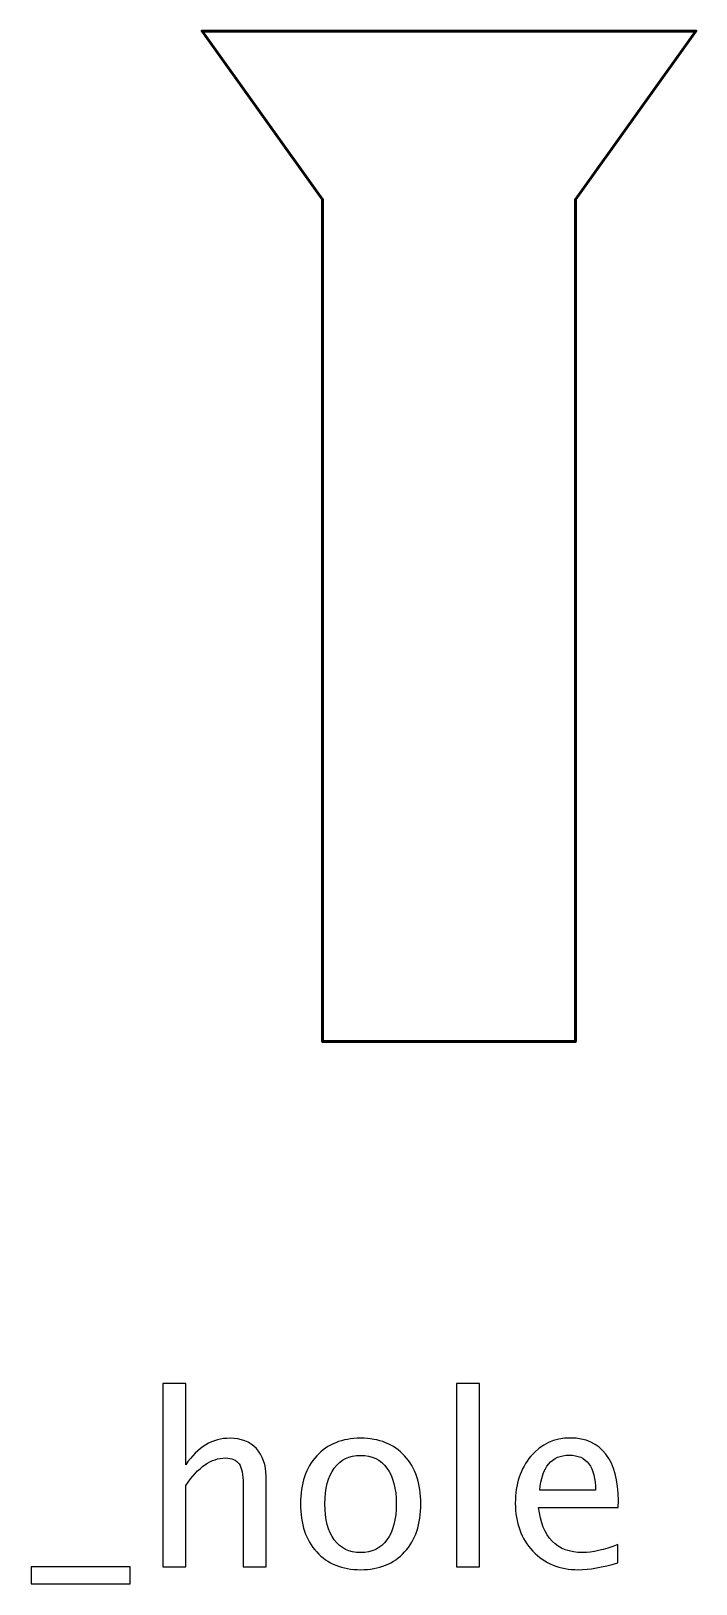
# Model space of a CAD drawing. Header units: centimetres. Extents: x -2.44 to 2.44, y -1.72 to 2.71.
# Drawn here: x 0.254 to 1.043, y -0.494 to 1.35 of the extents above; entities that cross this region are included whole.
import ezdxf

# ---------------------------------------------------------------- set-up
doc = ezdxf.new("R2010")
doc.units = ezdxf.units.CM
doc.header["$MEASUREMENT"] = 0
doc.layers.add('Layer 1', color=7, linetype='Continuous')

msp = doc.modelspace()

# ---------------------------------------------------------------- linework, layer by layer
at = {"layer": 'Layer 1', "lineweight": 53}
msp.add_open_spline([(0.6, 1.35), (0.6, 1.35), (0.9, 1.35), (0.9, 1.35), (0.9, 1.35), (0.9, 1.35), (1.043, 1.35), (1.043, 1.35), (1.043, 1.35), (1.043, 1.35), (0.9, 1.15), (0.9, 1.15), (0.9, 1.15), (0.9, 1.15), (0.9, 0.15), (0.9, 0.15), (0.9, 0.15), (0.9, 0.15), (0.6, 0.15), (0.6, 0.15), (0.6, 0.15), (0.6, 0.15), (0.6, 1.15), (0.6, 1.15), (0.6, 1.15), (0.6, 1.15), (0.457, 1.35), (0.457, 1.35), (0.457, 1.35), (0.457, 1.35), (0.6, 1.35), (0.6, 1.35)], degree=3, knots=[0, 0, 0, 0, 0.1111111, 0.1111111, 0.1111111, 0.1111111, 0.2222222, 0.2222222, 0.2222222, 0.2222222, 0.3333333, 0.3333333, 0.3333333, 0.3333333, 0.4444444, 0.4444444, 0.4444444, 0.4444444, 0.5555556, 0.5555556, 0.5555556, 0.5555556, 0.6666667, 0.6666667, 0.6666667, 0.6666667, 0.7777778, 0.7777778, 0.7777778, 0.7777778, 1, 1, 1, 1], dxfattribs=at)
at = {"layer": 'Layer 1'}
for points, knots in [([(0.41044, -0.47364), (0.41044, -0.47364), (0.41044, -0.25605), (0.41044, -0.25605), (0.41044, -0.25605), (0.41044, -0.25605), (0.43754, -0.25605), (0.43754, -0.25605), (0.43754, -0.25605), (0.43754, -0.25605), (0.43754, -0.35233), (0.43754, -0.35233), (0.43754, -0.35233), (0.45188, -0.3314), (0.46947, -0.32096), (0.49026, -0.32096), (0.49026, -0.32096), (0.50334, -0.32096), (0.51374, -0.32505), (0.5214, -0.33328), (0.5214, -0.33328), (0.52907, -0.34147), (0.53293, -0.35252), (0.53293, -0.36635), (0.53293, -0.36635), (0.53293, -0.36635), (0.53293, -0.47364), (0.53293, -0.47364), (0.53293, -0.47364), (0.53293, -0.47364), (0.50583, -0.47364), (0.50583, -0.47364), (0.50583, -0.47364), (0.50583, -0.47364), (0.50583, -0.37519), (0.50583, -0.37519), (0.50583, -0.37519), (0.50583, -0.36409), (0.50419, -0.35619), (0.50094, -0.35149), (0.50094, -0.35149), (0.49765, -0.34674), (0.49224, -0.34438), (0.48467, -0.34438), (0.48467, -0.34438), (0.46802, -0.34438), (0.45231, -0.35525), (0.43754, -0.37698), (0.43754, -0.37698), (0.43754, -0.37698), (0.43754, -0.47364), (0.43754, -0.47364), (0.43754, -0.47364), (0.43754, -0.47364), (0.41044, -0.47364), (0.41044, -0.47364)], [0, 0, 0, 0, 0.0666667, 0.0666667, 0.0666667, 0.0666667, 0.1333333, 0.1333333, 0.1333333, 0.1333333, 0.2, 0.2, 0.2, 0.2, 0.2666667, 0.2666667, 0.2666667, 0.2666667, 0.3333333, 0.3333333, 0.3333333, 0.3333333, 0.4, 0.4, 0.4, 0.4, 0.4666667, 0.4666667, 0.4666667, 0.4666667, 0.5333333, 0.5333333, 0.5333333, 0.5333333, 0.6, 0.6, 0.6, 0.6, 0.6666667, 0.6666667, 0.6666667, 0.6666667, 0.7333333, 0.7333333, 0.7333333, 0.7333333, 0.8, 0.8, 0.8, 0.8, 0.8666667, 0.8666667, 0.8666667, 0.8666667, 1, 1, 1, 1]), ([(0.75898, -0.47364), (0.75898, -0.47364), (0.75898, -0.25605), (0.75898, -0.25605), (0.75898, -0.25605), (0.75898, -0.25605), (0.78608, -0.25605), (0.78608, -0.25605), (0.78608, -0.25605), (0.78608, -0.25605), (0.78608, -0.47364), (0.78608, -0.47364), (0.78608, -0.47364), (0.78608, -0.47364), (0.75898, -0.47364), (0.75898, -0.47364)], [0, 0, 0, 0, 0.2, 0.2, 0.2, 0.2, 0.4, 0.4, 0.4, 0.4, 0.6, 0.6, 0.6, 0.6, 1, 1, 1, 1]), ([(0.64515, -0.47703), (0.62319, -0.47703), (0.60578, -0.47002), (0.59299, -0.456), (0.59299, -0.456), (0.58015, -0.44198), (0.57375, -0.42293), (0.57375, -0.3989), (0.57375, -0.3989), (0.57375, -0.37491), (0.58015, -0.35591), (0.59299, -0.34194), (0.59299, -0.34194), (0.60578, -0.32797), (0.62319, -0.32096), (0.64515, -0.32096), (0.64515, -0.32096), (0.66712, -0.32096), (0.68452, -0.32797), (0.69732, -0.34194), (0.69732, -0.34194), (0.71016, -0.35591), (0.71655, -0.37491), (0.71655, -0.3989), (0.71655, -0.3989), (0.71655, -0.42293), (0.71016, -0.44198), (0.69732, -0.456), (0.69732, -0.456), (0.68452, -0.47002), (0.66712, -0.47703), (0.64515, -0.47703)], [0, 0, 0, 0, 0.1111111, 0.1111111, 0.1111111, 0.1111111, 0.2222222, 0.2222222, 0.2222222, 0.2222222, 0.3333333, 0.3333333, 0.3333333, 0.3333333, 0.4444444, 0.4444444, 0.4444444, 0.4444444, 0.5555556, 0.5555556, 0.5555556, 0.5555556, 0.6666667, 0.6666667, 0.6666667, 0.6666667, 0.7777778, 0.7777778, 0.7777778, 0.7777778, 1, 1, 1, 1]), ([(0.95033, -0.46884), (0.93212, -0.4743), (0.91655, -0.47703), (0.90357, -0.47703), (0.90357, -0.47703), (0.88142, -0.47703), (0.8634, -0.46969), (0.84953, -0.45506), (0.84953, -0.45506), (0.83565, -0.44043), (0.82869, -0.42148), (0.82869, -0.39815), (0.82869, -0.39815), (0.82869, -0.37552), (0.8348, -0.35694), (0.84708, -0.34241), (0.84708, -0.34241), (0.85936, -0.32792), (0.87507, -0.32068), (0.89421, -0.32068), (0.89421, -0.32068), (0.91232, -0.32068), (0.92634, -0.32712), (0.93622, -0.34001), (0.93622, -0.34001), (0.94609, -0.3529), (0.95103, -0.37115), (0.95103, -0.39481), (0.95103, -0.39481), (0.95103, -0.39481), (0.95089, -0.40308), (0.95089, -0.40308), (0.95089, -0.40308), (0.95089, -0.40308), (0.85635, -0.40308), (0.85635, -0.40308), (0.85635, -0.40308), (0.8603, -0.43883), (0.87775, -0.45671), (0.90865, -0.45671), (0.90865, -0.45671), (0.91999, -0.45671), (0.93386, -0.45351), (0.95033, -0.44711), (0.95033, -0.44711), (0.95033, -0.44711), (0.95033, -0.46884), (0.95033, -0.46884)], [0, 0, 0, 0, 0.0769231, 0.0769231, 0.0769231, 0.0769231, 0.1538462, 0.1538462, 0.1538462, 0.1538462, 0.2307692, 0.2307692, 0.2307692, 0.2307692, 0.3076923, 0.3076923, 0.3076923, 0.3076923, 0.3846154, 0.3846154, 0.3846154, 0.3846154, 0.4615385, 0.4615385, 0.4615385, 0.4615385, 0.5384615, 0.5384615, 0.5384615, 0.5384615, 0.6153846, 0.6153846, 0.6153846, 0.6153846, 0.6923077, 0.6923077, 0.6923077, 0.6923077, 0.7692308, 0.7692308, 0.7692308, 0.7692308, 0.8461538, 0.8461538, 0.8461538, 0.8461538, 1, 1, 1, 1]), ([(0.6451, -0.45671), (0.65851, -0.45671), (0.66895, -0.45167), (0.67638, -0.44156), (0.67638, -0.44156), (0.68377, -0.4315), (0.68748, -0.41724), (0.68748, -0.3989), (0.68748, -0.3989), (0.68748, -0.3806), (0.68377, -0.3664), (0.67638, -0.35633), (0.67638, -0.35633), (0.66895, -0.34631), (0.65851, -0.34128), (0.6451, -0.34128), (0.6451, -0.34128), (0.63165, -0.34128), (0.62121, -0.34631), (0.61387, -0.35633), (0.61387, -0.35633), (0.60649, -0.3664), (0.60282, -0.3806), (0.60282, -0.3989), (0.60282, -0.3989), (0.60282, -0.41724), (0.60649, -0.4315), (0.61387, -0.44156), (0.61387, -0.44156), (0.62121, -0.45167), (0.63165, -0.45671), (0.6451, -0.45671)], [0, 0, 0, 0, 0.1111111, 0.1111111, 0.1111111, 0.1111111, 0.2222222, 0.2222222, 0.2222222, 0.2222222, 0.3333333, 0.3333333, 0.3333333, 0.3333333, 0.4444444, 0.4444444, 0.4444444, 0.4444444, 0.5555556, 0.5555556, 0.5555556, 0.5555556, 0.6666667, 0.6666667, 0.6666667, 0.6666667, 0.7777778, 0.7777778, 0.7777778, 0.7777778, 1, 1, 1, 1]), ([(0.85776, -0.38277), (0.85776, -0.38277), (0.9238, -0.38277), (0.9238, -0.38277), (0.9238, -0.38277), (0.9238, -0.35492), (0.9134, -0.341), (0.89266, -0.341), (0.89266, -0.341), (0.87178, -0.341), (0.86016, -0.35492), (0.85776, -0.38277)], [0, 0, 0, 0, 0.25, 0.25, 0.25, 0.25, 0.5, 0.5, 0.5, 0.5, 1, 1, 1, 1]), ([(0.25409, -0.49396), (0.25409, -0.49396), (0.25409, -0.47364), (0.25409, -0.47364), (0.25409, -0.47364), (0.25409, -0.47364), (0.3715, -0.47364), (0.3715, -0.47364), (0.3715, -0.47364), (0.3715, -0.47364), (0.3715, -0.49396), (0.3715, -0.49396), (0.3715, -0.49396), (0.3715, -0.49396), (0.25409, -0.49396), (0.25409, -0.49396)], [0, 0, 0, 0, 0.2, 0.2, 0.2, 0.2, 0.4, 0.4, 0.4, 0.4, 0.6, 0.6, 0.6, 0.6, 1, 1, 1, 1])]:
    msp.add_open_spline(points, degree=3, knots=knots, dxfattribs=at)

doc.saveas('drawing.dxf')
